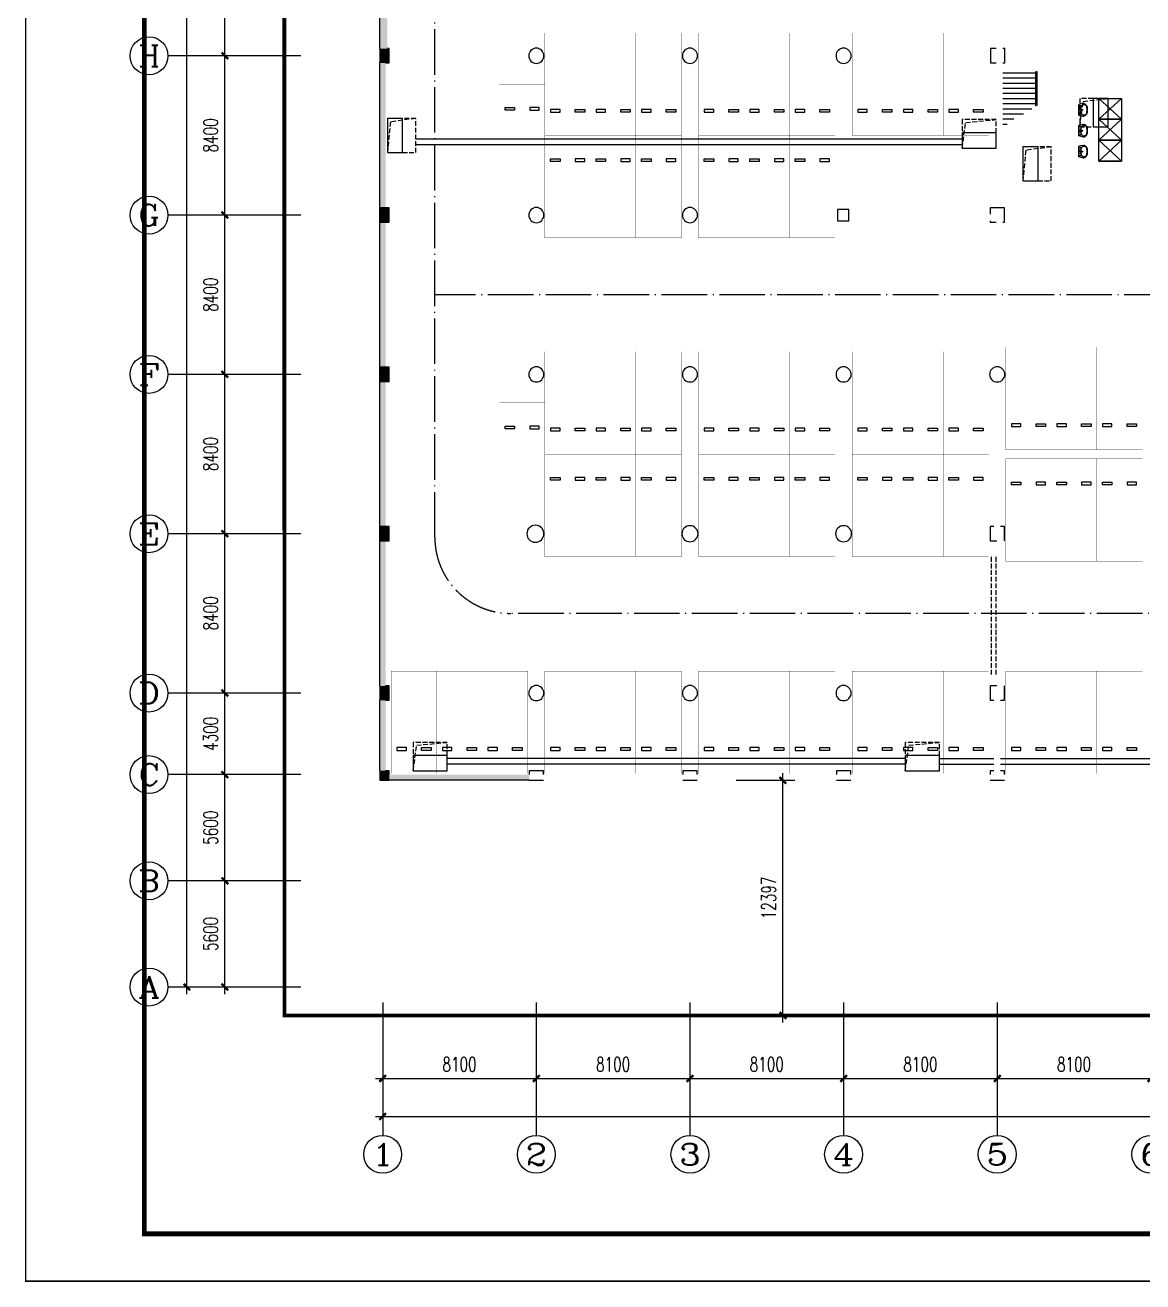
# Model space of a CAD drawing. Extents: x 3835738 to 4446688, y -234172 to 94826.
# Drawn here: x 4074157 to 4133085, y -233516 to -167257 of the extents above; entities that cross this region are included whole.
import ezdxf
from ezdxf.enums import TextEntityAlignment as Align

# ---------------------------------------------------------------- set-up
doc = ezdxf.new("R2010")
doc.units = 0
doc.header["$LTSCALE"] = 1000
doc.header["$MEASUREMENT"] = 0
for name, pattern in [('ACAD_ISO04W100', [30.5, 24, -3, 0.5, -3]), ('ACAD_ISO14W100', [25.5, 12, -3, 0.5, -3, 0.5, -3, 0.5, -3]), ('DASH', [0.35, 0.25, -0.1])]:
    doc.linetypes.add(name, pattern=pattern)
for name, color, linetype in [('AXIS', 3, 'Continuous'), ('AXIS_TEXT', 3, 'Continuous'), ('COLUMN', 8, 'Continuous'), ('ELE_DIM', 3, 'Continuous'), ('LVTRY', 8, 'Continuous'), ('PUB_DIM', 3, 'Continuous'), ('PUB_HATCH', 8, 'Continuous'), ('STAIR', 9, 'Continuous'), ('TK', 7, 'Continuous'), ('WALL', 255, 'Continuous'), ('人防墙', 8, 'Continuous'), ('用地红线', 9, 'Continuous'), ('车位', 8, 'Continuous'), ('车道中心线', 8, 'Continuous'), ('防火卷帘', 9, 'DASH'), ('集水井', 8, 'Continuous')]:
    doc.layers.add(name, color=color, linetype=linetype)
doc.styles.add('_TCH_AXIS', font='COMPLEX', dxfattribs={"bigfont": 'GBCBIG'})
doc.styles.add('COMPLEX', font='COMPLEX')
doc.styles.add('DIM_FONT', font='SIMPLEX', dxfattribs={"width": 0.7, "bigfont": 'GBCBIG'})
doc.dimstyles.new('DIMN250', dxfattribs={"dimscale": 2.5, "dimtxt": 300, "dimasz": 100, "dimexe": 250, "dimexo": 300, "dimgap": 150, "dimtad": 1, "dimdec": 0, "dimzin": 0, "dimdsep": 46, "dimtxsty": 'DIM_FONT', "dimblk": 'ARCHTICK', "dimcen": 0.09, "dimdle": 150, "dimclrt": 7, "dimazin": 2, "dimtfac": 1, "dimtdec": 0, "dimtix": 1, "dimtmove": 2, "dimatfit": 3, "dimldrblk": 'ARCHTICK', "dimfxl": 0, "dimtolj": 1, "dimtzin": 0, "dimarcsym": 0})

# ---------------------------------------------------------------- blocks, each defined once
blk = doc.blocks.new('chewei')
at = {"color": 8, "elevation": 0}
for points in [[(3112289, -494749), (3112434, -494749), (3112434, -495249), (3112289, -495249)], [(3112289, -496549), (3112434, -496549), (3112434, -496049), (3112289, -496049)]]:
    blk.add_lwpolyline(points, close=True, dxfattribs=at)
at = {"layer": '车位', "const_width": 10, "elevation": 0}
blk.add_lwpolyline([(3108261, -495649), (3108261, -494449), (3113661, -494449), (3113661, -496849), (3108261, -496849), (3108261, -495649)], dxfattribs=at)
blk = doc.blocks.new('sdaf')
at = {"layer": 'WALL'}
for p, q in [((2286732, -489371), (2286732, -488171)), ((2286732, -488171), (2287832, -488171)), ((2286732, -489371), (2287832, -488171)), ((2287832, -489371), (2286732, -488171)), ((2287832, -489371), (2287832, -488171)), ((2287832, -488171), (2288932, -488171)), ((2287832, -489371), (2288932, -488171)), ((2288932, -489371), (2287832, -488171)), ((2287832, -489371), (2287832, -488171)), ((2287832, -488171), (2287832, -489371)), ((2288932, -489371), (2288932, -488171)), ((2288932, -488171), (2288932, -489371)), ((2288932, -489371), (2288932, -488171)), ((2288932, -488171), (2290032, -488171)), ((2288932, -489371), (2290032, -488171)), ((2290032, -489371), (2288932, -488171)), ((2290032, -489371), (2290032, -488171)), ((2290032, -488171), (2290032, -489371)), ((2287832, -489371), (2286732, -489371)), ((2288932, -489371), (2287832, -489371)), ((2290032, -489371), (2288932, -489371))]:
    blk.add_line(p, q, dxfattribs=at)
blk = doc.blocks.new('$Sanitary$00000400')
for p, q in [((-280, 0), (280, 0)), ((-280, -10), (-280, 0)), ((280, 0), (280, -10)), ((-326, -200), (-280, -5)), ((-326, -204), (-326, -268)), ((-251, -189), (-251, -186)), ((-248, -183), (-250, -185)), ((326, -204), (280, -5)), ((326, -204), (326, -268))]:
    blk.add_line(p, q)
for centre, radius in [((-210, -75), 24), ((-210, -75), 24), ((-210, -75), 24), ((-90, -65), 10), ((0, -170), 25), ((90, -65), 10), ((210, -75), 24)]:
    blk.add_circle(centre, radius)
at = {"lineweight": 13}
blk.add_circle((0, -170), 15, dxfattribs=at)
for centre, radius, start, end in [((-199, -204), 127, 177.88301, 179.76763), ((-199, -266), 127, 179.76763, 213.73047), ((-104, -203), 241, 213.73047, 238.17791), ((-14, -268), 253, 161.53867, 200.69778), ((-103, -316), 196, 117.1742, 138.62612), ((-250, -186), 1, 131.32236, 180), ((-103, -226), 196, 221.94987, 242.8258), ((-40, -101), 361, 238.17791, 255.47696), ((-41, -437), 333, 102.00464, 117.1742), ((-41, -105), 333, 242.8258, 257.99536), ((1, 61), 528, 255.47696, 269.76763), ((0, -630), 531, 90, 102.00464), ((0, 88), 531, 257.99536, 270), ((1, 61), 528, 269.76763, 284.0583), ((0, -630), 531, 77.99536, 90), ((0, 88), 531, 270, 282.00464), ((41, -437), 333, 62.8258, 77.99536), ((41, -105), 333, 282.00464, 297.1742), ((42, -101), 361, 284.0583, 301.35734), ((103, -316), 196, 40.39006, 62.8258), ((103, -226), 196, 297.1742, 318.14439), ((104, -203), 241, 301.35734, 325.80478), ((14, -268), 253, 339.30222, 18.46133), ((199, -268), 127, 325.80478, 359.76763), ((199, -268), 127, 359.76763, 0.96062)]:
    blk.add_arc(centre, radius, start, end)
blk.add_point((0, -63))
blk = doc.blocks.new('_ArchTick')
at = {"const_width": 0.5}
blk.add_lwpolyline([(-0.7, -0.7), (0.7, 0.7)], dxfattribs=at)
blk = doc.blocks.new('*D127')
at = {"layer": 'PUB_DIM', "color": 0, "lineweight": -2, "transparency": 16777216}
for p, q in [((4114110, -219845), (4114110, -206697)), ((4111640, -207072), (4114735, -207072)), ((4111640, -219470), (4114735, -219470))]:
    blk.add_line(p, q, dxfattribs=at)
at = {"layer": 'PUB_DIM', "color": 0, "lineweight": -2, "transparency": 16777216, "xscale": 250, "yscale": 250, "zscale": 250}
for p, rotation in [((4114110, -207072), 90), ((4114110, -219470), 270)]:
    blk.add_blockref('_ArchTick', p, dxfattribs=dict(at, rotation=rotation))
at = {"layer": 'PUB_DIM', "color": 7, "transparency": 16777216, "insert": (4113360, -213271), "char_height": 750, "attachment_point": 5, "rotation": 90, "style": 'DIM_FONT'}
blk.add_mtext('\\A1;12397', dxfattribs=at)
blk = doc.blocks.new('*D128')
at = {"layer": 'PUB_DIM', "color": 0, "lineweight": -2, "transparency": 16777216}
for p, q in [((4084688, -218347), (4084688, -211997)), ((4088688, -212372), (4084063, -212372)), ((4088688, -217972), (4084063, -217972))]:
    blk.add_line(p, q, dxfattribs=at)
at = {"layer": 'PUB_DIM', "color": 0, "lineweight": -2, "transparency": 16777216, "xscale": 250, "yscale": 250, "zscale": 250}
for p, rotation in [((4084688, -212372), 90), ((4084688, -217972), 270)]:
    blk.add_blockref('_ArchTick', p, dxfattribs=dict(at, rotation=rotation))
at = {"layer": 'PUB_DIM', "color": 7, "transparency": 16777216, "insert": (4083938, -215172), "char_height": 750, "attachment_point": 5, "rotation": 90, "style": 'DIM_FONT'}
blk.add_mtext('\\A1;5600', dxfattribs=at)
blk = doc.blocks.new('*D129')
at = {"layer": 'PUB_DIM', "color": 0, "lineweight": -2, "transparency": 16777216}
for p, q in [((4084688, -212747), (4084688, -206397)), ((4088688, -206772), (4084063, -206772)), ((4088688, -212372), (4084063, -212372))]:
    blk.add_line(p, q, dxfattribs=at)
at = {"layer": 'PUB_DIM', "color": 0, "lineweight": -2, "transparency": 16777216, "xscale": 250, "yscale": 250, "zscale": 250}
for p, rotation in [((4084688, -206772), 90), ((4084688, -212372), 270)]:
    blk.add_blockref('_ArchTick', p, dxfattribs=dict(at, rotation=rotation))
at = {"layer": 'PUB_DIM', "color": 7, "transparency": 16777216, "insert": (4083938, -209572), "char_height": 750, "attachment_point": 5, "rotation": 90, "style": 'DIM_FONT'}
blk.add_mtext('\\A1;5600', dxfattribs=at)
blk = doc.blocks.new('*D130')
at = {"layer": 'PUB_DIM', "color": 0, "lineweight": -2, "transparency": 16777216}
for p, q in [((4088688, -202472), (4084063, -202472)), ((4084688, -207147), (4084688, -202097)), ((4088688, -206772), (4084063, -206772))]:
    blk.add_line(p, q, dxfattribs=at)
at = {"layer": 'PUB_DIM', "color": 0, "lineweight": -2, "transparency": 16777216, "xscale": 250, "yscale": 250, "zscale": 250}
for p, rotation in [((4084688, -202472), 90), ((4084688, -206772), 270)]:
    blk.add_blockref('_ArchTick', p, dxfattribs=dict(at, rotation=rotation))
at = {"layer": 'PUB_DIM', "color": 7, "transparency": 16777216, "insert": (4083938, -204622), "char_height": 750, "attachment_point": 5, "rotation": 90, "style": 'DIM_FONT'}
blk.add_mtext('\\A1;4300', dxfattribs=at)
blk = doc.blocks.new('*D131')
at = {"layer": 'PUB_DIM', "color": 0, "lineweight": -2, "transparency": 16777216}
for p, q in [((4088688, -194072), (4084063, -194072)), ((4084688, -202847), (4084688, -193697)), ((4088688, -202472), (4084063, -202472))]:
    blk.add_line(p, q, dxfattribs=at)
at = {"layer": 'PUB_DIM', "color": 0, "lineweight": -2, "transparency": 16777216, "xscale": 250, "yscale": 250, "zscale": 250}
for p, rotation in [((4084688, -194072), 90), ((4084688, -202472), 270)]:
    blk.add_blockref('_ArchTick', p, dxfattribs=dict(at, rotation=rotation))
at = {"layer": 'PUB_DIM', "color": 7, "transparency": 16777216, "insert": (4083938, -198272), "char_height": 750, "attachment_point": 5, "rotation": 90, "style": 'DIM_FONT'}
blk.add_mtext('\\A1;8400', dxfattribs=at)
blk = doc.blocks.new('*D132')
at = {"layer": 'PUB_DIM', "color": 0, "lineweight": -2, "transparency": 16777216}
for p, q in [((4084688, -194447), (4084688, -185297)), ((4088688, -185672), (4084063, -185672)), ((4088688, -194072), (4084063, -194072))]:
    blk.add_line(p, q, dxfattribs=at)
at = {"layer": 'PUB_DIM', "color": 0, "lineweight": -2, "transparency": 16777216, "xscale": 250, "yscale": 250, "zscale": 250}
for p, rotation in [((4084688, -185672), 90), ((4084688, -194072), 270)]:
    blk.add_blockref('_ArchTick', p, dxfattribs=dict(at, rotation=rotation))
at = {"layer": 'PUB_DIM', "color": 7, "transparency": 16777216, "insert": (4083938, -189872), "char_height": 750, "attachment_point": 5, "rotation": 90, "style": 'DIM_FONT'}
blk.add_mtext('\\A1;8400', dxfattribs=at)
blk = doc.blocks.new('*D133')
at = {"layer": 'PUB_DIM', "color": 0, "lineweight": -2, "transparency": 16777216}
for p, q in [((4084688, -186047), (4084688, -176897)), ((4088688, -177272), (4084063, -177272)), ((4088688, -185672), (4084063, -185672))]:
    blk.add_line(p, q, dxfattribs=at)
at = {"layer": 'PUB_DIM', "color": 0, "lineweight": -2, "transparency": 16777216, "xscale": 250, "yscale": 250, "zscale": 250}
for p, rotation in [((4084688, -177272), 90), ((4084688, -185672), 270)]:
    blk.add_blockref('_ArchTick', p, dxfattribs=dict(at, rotation=rotation))
at = {"layer": 'PUB_DIM', "color": 7, "transparency": 16777216, "insert": (4083938, -181472), "char_height": 750, "attachment_point": 5, "rotation": 90, "style": 'DIM_FONT'}
blk.add_mtext('\\A1;8400', dxfattribs=at)
blk = doc.blocks.new('*D134')
at = {"layer": 'PUB_DIM', "color": 0, "lineweight": -2, "transparency": 16777216}
for p, q in [((4088688, -168872), (4084063, -168872)), ((4084688, -177647), (4084688, -168497)), ((4088688, -177272), (4084063, -177272))]:
    blk.add_line(p, q, dxfattribs=at)
at = {"layer": 'PUB_DIM', "color": 0, "lineweight": -2, "transparency": 16777216, "xscale": 250, "yscale": 250, "zscale": 250}
for p, rotation in [((4084688, -168872), 90), ((4084688, -177272), 270)]:
    blk.add_blockref('_ArchTick', p, dxfattribs=dict(at, rotation=rotation))
at = {"layer": 'PUB_DIM', "color": 7, "transparency": 16777216, "insert": (4083938, -173072), "char_height": 750, "attachment_point": 5, "rotation": 90, "style": 'DIM_FONT'}
blk.add_mtext('\\A1;8400', dxfattribs=at)
blk = doc.blocks.new('*D135')
at = {"layer": 'PUB_DIM', "color": 0, "lineweight": -2, "transparency": 16777216}
for p, q in [((4084688, -169247), (4084688, -160097)), ((4088688, -160472), (4084063, -160472)), ((4088688, -168872), (4084063, -168872))]:
    blk.add_line(p, q, dxfattribs=at)
at = {"layer": 'PUB_DIM', "color": 0, "lineweight": -2, "transparency": 16777216, "xscale": 250, "yscale": 250, "zscale": 250}
for p, rotation in [((4084688, -160472), 90), ((4084688, -168872), 270)]:
    blk.add_blockref('_ArchTick', p, dxfattribs=dict(at, rotation=rotation))
at = {"layer": 'PUB_DIM', "color": 7, "transparency": 16777216, "insert": (4083938, -164672), "char_height": 750, "attachment_point": 5, "rotation": 90, "style": 'DIM_FONT'}
blk.add_mtext('\\A1;8400', dxfattribs=at)
blk = doc.blocks.new('*D155')
at = {"layer": 'PUB_DIM', "color": 0, "lineweight": -2, "transparency": 16777216}
for p, q in [((4082688, -35697), (4082688, -129499)), ((4088688, -36072), (4082063, -36072)), ((4082688, -218347), (4082688, -132899)), ((4088688, -217972), (4082063, -217972))]:
    blk.add_line(p, q, dxfattribs=at)
at = {"layer": 'PUB_DIM', "color": 0, "lineweight": -2, "transparency": 16777216, "xscale": 250, "yscale": 250, "zscale": 250}
for p, rotation in [((4082688, -36072), 90), ((4082688, -217972), 270)]:
    blk.add_blockref('_ArchTick', p, dxfattribs=dict(at, rotation=rotation))
at = {"layer": 'PUB_DIM', "color": 7, "transparency": 16777216, "insert": (4082000, -131199), "char_height": 750, "attachment_point": 5, "rotation": 90, "style": 'DIM_FONT'}
blk.add_mtext('\\A1;181900', dxfattribs=at)
blk = doc.blocks.new('*D156')
at = {"layer": 'PUB_DIM', "color": 0, "lineweight": -2, "transparency": 16777216}
for p, q in [((4093008, -218793), (4093008, -223418)), ((4101108, -218793), (4101108, -223418)), ((4092633, -222793), (4101483, -222793))]:
    blk.add_line(p, q, dxfattribs=at)
at = {"layer": 'PUB_DIM', "color": 0, "lineweight": -2, "transparency": 16777216, "xscale": 250, "yscale": 250, "zscale": 250, "rotation": 180}
blk.add_blockref('_ArchTick', (4093008, -222793), dxfattribs=at)
at = {"layer": 'PUB_DIM', "color": 0, "lineweight": -2, "transparency": 16777216, "xscale": 250, "yscale": 250, "zscale": 250}
blk.add_blockref('_ArchTick', (4101108, -222793), dxfattribs=at)
at = {"layer": 'PUB_DIM', "color": 7, "transparency": 16777216, "insert": (4097058, -222043), "char_height": 750, "attachment_point": 5, "style": 'DIM_FONT'}
blk.add_mtext('\\A1;8100', dxfattribs=at)
blk = doc.blocks.new('*D157')
at = {"layer": 'PUB_DIM', "color": 0, "lineweight": -2, "transparency": 16777216}
for p, q in [((4101108, -218793), (4101108, -223418)), ((4109208, -218793), (4109208, -223418)), ((4100733, -222793), (4109583, -222793))]:
    blk.add_line(p, q, dxfattribs=at)
at = {"layer": 'PUB_DIM', "color": 0, "lineweight": -2, "transparency": 16777216, "xscale": 250, "yscale": 250, "zscale": 250, "rotation": 180}
blk.add_blockref('_ArchTick', (4101108, -222793), dxfattribs=at)
at = {"layer": 'PUB_DIM', "color": 0, "lineweight": -2, "transparency": 16777216, "xscale": 250, "yscale": 250, "zscale": 250}
blk.add_blockref('_ArchTick', (4109208, -222793), dxfattribs=at)
at = {"layer": 'PUB_DIM', "color": 7, "transparency": 16777216, "insert": (4105158, -222043), "char_height": 750, "attachment_point": 5, "style": 'DIM_FONT'}
blk.add_mtext('\\A1;8100', dxfattribs=at)
blk = doc.blocks.new('*D158')
at = {"layer": 'PUB_DIM', "color": 0, "lineweight": -2, "transparency": 16777216}
for p, q in [((4109208, -218793), (4109208, -223418)), ((4117308, -218793), (4117308, -223418)), ((4108833, -222793), (4117683, -222793))]:
    blk.add_line(p, q, dxfattribs=at)
at = {"layer": 'PUB_DIM', "color": 0, "lineweight": -2, "transparency": 16777216, "xscale": 250, "yscale": 250, "zscale": 250, "rotation": 180}
blk.add_blockref('_ArchTick', (4109208, -222793), dxfattribs=at)
at = {"layer": 'PUB_DIM', "color": 0, "lineweight": -2, "transparency": 16777216, "xscale": 250, "yscale": 250, "zscale": 250}
blk.add_blockref('_ArchTick', (4117308, -222793), dxfattribs=at)
at = {"layer": 'PUB_DIM', "color": 7, "transparency": 16777216, "insert": (4113258, -222043), "char_height": 750, "attachment_point": 5, "style": 'DIM_FONT'}
blk.add_mtext('\\A1;8100', dxfattribs=at)
blk = doc.blocks.new('*D159')
at = {"layer": 'PUB_DIM', "color": 0, "lineweight": -2, "transparency": 16777216}
for p, q in [((4117308, -218793), (4117308, -223418)), ((4125408, -218793), (4125408, -223418)), ((4116933, -222793), (4125783, -222793))]:
    blk.add_line(p, q, dxfattribs=at)
at = {"layer": 'PUB_DIM', "color": 0, "lineweight": -2, "transparency": 16777216, "xscale": 250, "yscale": 250, "zscale": 250, "rotation": 180}
blk.add_blockref('_ArchTick', (4117308, -222793), dxfattribs=at)
at = {"layer": 'PUB_DIM', "color": 0, "lineweight": -2, "transparency": 16777216, "xscale": 250, "yscale": 250, "zscale": 250}
blk.add_blockref('_ArchTick', (4125408, -222793), dxfattribs=at)
at = {"layer": 'PUB_DIM', "color": 7, "transparency": 16777216, "insert": (4121358, -222043), "char_height": 750, "attachment_point": 5, "style": 'DIM_FONT'}
blk.add_mtext('\\A1;8100', dxfattribs=at)
blk = doc.blocks.new('*D160')
at = {"layer": 'PUB_DIM', "color": 0, "lineweight": -2, "transparency": 16777216}
for p, q in [((4125408, -218793), (4125408, -223418)), ((4133508, -218793), (4133508, -223418)), ((4125033, -222793), (4133883, -222793))]:
    blk.add_line(p, q, dxfattribs=at)
at = {"layer": 'PUB_DIM', "color": 0, "lineweight": -2, "transparency": 16777216, "xscale": 250, "yscale": 250, "zscale": 250, "rotation": 180}
blk.add_blockref('_ArchTick', (4125408, -222793), dxfattribs=at)
at = {"layer": 'PUB_DIM', "color": 0, "lineweight": -2, "transparency": 16777216, "xscale": 250, "yscale": 250, "zscale": 250}
blk.add_blockref('_ArchTick', (4133508, -222793), dxfattribs=at)
at = {"layer": 'PUB_DIM', "color": 7, "transparency": 16777216, "insert": (4129458, -222043), "char_height": 750, "attachment_point": 5, "style": 'DIM_FONT'}
blk.add_mtext('\\A1;8100', dxfattribs=at)
blk = doc.blocks.new('*D100')
at = {"layer": 'PUB_DIM', "color": 0, "lineweight": -2, "transparency": 16777216}
for p, q in [((4093008, -218793), (4093008, -225418)), ((4408908, -218793), (4408908, -225418)), ((4092633, -224793), (4246451, -224793)), ((4409283, -224793), (4249951, -224793))]:
    blk.add_line(p, q, dxfattribs=at)
at = {"layer": 'PUB_DIM', "color": 0, "lineweight": -2, "transparency": 16777216, "xscale": 250, "yscale": 250, "zscale": 250, "rotation": 180}
blk.add_blockref('_ArchTick', (4093008, -224793), dxfattribs=at)
at = {"layer": 'PUB_DIM', "color": 0, "lineweight": -2, "transparency": 16777216, "xscale": 250, "yscale": 250, "zscale": 250}
blk.add_blockref('_ArchTick', (4408908, -224793), dxfattribs=at)
at = {"layer": 'PUB_DIM', "color": 7, "transparency": 16777216, "insert": (4248201, -224106), "char_height": 750, "attachment_point": 5, "style": 'DIM_FONT'}
blk.add_mtext('\\A1;315900', dxfattribs=at)
blk = doc.blocks.new('_AXISO')
blk.add_circle((0, 0), 0.5)
at = {"layer": 'AXIS_TEXT', "style": 'COMPLEX', "width": 1.041667}
blk.add_attdef('A', text='', height=0.56, dxfattribs=at).set_placement((-0.25, -0.28), (0.25, -0.28), align=Align.FIT)
blk = doc.blocks.new('A$C19C30915')
blk.add_lwpolyline([(625, 210875), (372125, 210875), (372125, 625), (625, 625)], close=True)
at = {"layer": 'TK', "ltscale": 0.6}
for points, const_width in [([(625, 210875), (372125, 210875), (372125, 625), (625, 625)], 62.5), ([(6875, 208375), (369625, 208375), (369625, 3125), (6875, 3125)], 250)]:
    blk.add_lwpolyline(points, close=True, dxfattribs=dict(at, const_width=const_width))

msp = doc.modelspace()

# ---------------------------------------------------------------- hatches: boundary and pattern name
at = {"layer": 'PUB_HATCH'}
for points in [[(4092857.8, -168497), (4093257.8, -168497), (4093257.8, -163622), (4092991.2, -163622), (4092857.8, -163772)], [(4092857.7, -169247), (4093357.8, -169247), (4093357.8, -168497), (4092857.7, -168497)], [(4093157.8, -169247), (4092857.8, -169247), (4092857.8, -202097), (4093157.8, -202097)], [(4092857.7, -177647), (4093357.8, -177647), (4093357.8, -176897), (4092857.7, -176897)], [(4092857.7, -186047), (4093357.8, -186047), (4093357.8, -185297), (4092857.7, -185297)], [(4092857.7, -194447), (4093357.8, -194447), (4093357.8, -193697), (4092857.7, -193697)], [(4092857.7, -202847), (4093357.8, -202847), (4093357.8, -202097), (4092857.7, -202097)], [(4093157.8, -202847), (4092857.8, -202847), (4092857.8, -206572), (4093157.8, -206572)], [(4092857.7, -207072), (4093357.8, -207072), (4093357.8, -206572), (4092857.7, -206572)], [(4093357.8, -206772), (4093357.8, -207072), (4100732.8, -207072), (4100732.8, -206772)]]:
    msp.add_hatch(color=256, dxfattribs=at).paths.add_polyline_path(points)

# ---------------------------------------------------------------- linework, layer by layer
at = {"layer": 'AXIS'}
for p, q in [((4088687.5, -168872), (4081687.8, -168872)), ((4088687.5, -177272), (4081687.8, -177272)), ((4088687.5, -185672), (4081687.8, -185672)), ((4088687.5, -194072), (4081687.8, -194072)), ((4088687.5, -202472), (4081687.8, -202472)), ((4088687.5, -206772), (4081687.8, -206772)), ((4088687.5, -212372), (4081687.8, -212372)), ((4088687.5, -217972), (4081687.8, -217972)), ((4093007.8, -218793), (4093007.8, -225793.4)), ((4101107.8, -218793), (4101107.8, -225793.4)), ((4109207.8, -218793), (4109207.8, -225793.4)), ((4117307.8, -218793), (4117307.8, -225793.4)), ((4125407.8, -218793), (4125407.8, -225793.4))]:
    msp.add_line(p, q, dxfattribs=at)
at = {"layer": 'COLUMN'}
for p, q in [((4092857.8, -168497), (4092857.7, -168497)), ((4092857.7, -168497), (4092857.7, -169247)), ((4093357.8, -168497), (4093257.8, -168497)), ((4093357.8, -169247), (4093357.8, -168497)), ((4125357.8, -168497), (4125057.8, -168497)), ((4125057.8, -168497), (4125057.8, -169247)), ((4125807.8, -168497), (4125707.8, -168497)), ((4125807.8, -169247), (4125807.8, -168497)), ((4092857.7, -169247), (4092857.8, -169247)), ((4093157.8, -169247), (4093357.8, -169247)), ((4125057.8, -169247), (4125357.8, -169247)), ((4125707.8, -169247), (4125807.8, -169247)), ((4093357.8, -176897), (4092857.7, -176897)), ((4092857.7, -176897), (4092857.7, -177647)), ((4093357.8, -177647), (4093357.8, -176897)), ((4125782.8, -176897), (4125032.8, -176897)), ((4125032.8, -176897), (4125032.8, -177222)), ((4125782.8, -177647), (4125782.8, -176897)), ((4117582.8, -176972), (4116982.8, -176972)), ((4116982.8, -176972), (4116982.8, -177572)), ((4116982.8, -177572), (4117582.8, -177572)), ((4117582.8, -177572), (4117582.8, -176972)), ((4125032.8, -177572), (4125032.8, -177647)), ((4092857.7, -177647), (4093357.8, -177647)), ((4125032.8, -177647), (4125357.8, -177647)), ((4125707.8, -177647), (4125782.8, -177647)), ((4093357.8, -185297), (4092857.7, -185297)), ((4092857.7, -185297), (4092857.7, -186047)), ((4093357.8, -186047), (4093357.8, -185297)), ((4092857.7, -186047), (4093357.8, -186047)), ((4093357.8, -193697), (4092857.7, -193697)), ((4092857.7, -193697), (4092857.7, -194447)), ((4093357.8, -194447), (4093357.8, -193697)), ((4125232.8, -193697), (4125032.8, -193697)), ((4125032.8, -193697), (4125032.8, -194447)), ((4125782.8, -193697), (4125582.8, -193697)), ((4125782.8, -194447), (4125782.8, -193697)), ((4092857.7, -194447), (4093357.8, -194447)), ((4125032.8, -194447), (4125382.8, -194447)), ((4092857.8, -202097), (4092857.7, -202097)), ((4092857.7, -202097), (4092857.7, -202847)), ((4093357.8, -202097), (4093157.8, -202097)), ((4093357.8, -202847), (4093357.8, -202097)), ((4125382.8, -202097), (4125032.8, -202097)), ((4125032.8, -202097), (4125032.8, -202847)), ((4125782.8, -202771.3), (4125782.8, -202097)), ((4092857.7, -202847), (4092857.8, -202847)), ((4093157.8, -202847), (4093357.8, -202847)), ((4125032.8, -202847), (4125232.8, -202847)), ((4125582.8, -202847), (4125782.8, -202847)), ((4125782.8, -202847), (4125782.8, -202771.3)), ((4092857.8, -206572), (4092857.7, -206572)), ((4092857.7, -206572), (4092857.7, -207072)), ((4093357.8, -206572), (4093157.8, -206572)), ((4093357.8, -206772), (4093357.8, -206572)), ((4101482.8, -206572), (4100732.8, -206572)), ((4100732.8, -206572), (4100732.8, -206772)), ((4101482.8, -206772), (4101482.8, -206572)), ((4109582.8, -206572), (4108832.8, -206572)), ((4108832.8, -206572), (4108832.8, -206772)), ((4109582.8, -206772), (4109582.8, -206572)), ((4117682.8, -206572), (4116932.8, -206572)), ((4116932.8, -206572), (4116932.8, -206772)), ((4117682.8, -206772), (4117682.8, -206572)), ((4125232.8, -206572), (4125032.8, -206572)), ((4125032.8, -206572), (4125032.8, -206772)), ((4125782.8, -206572), (4125582.8, -206572)), ((4125782.8, -206772), (4125782.8, -206572)), ((4092857.7, -207072), (4093357.8, -207072)), ((4100732.8, -207072), (4101482.8, -207072)), ((4108832.8, -207072), (4109582.8, -207072)), ((4116932.8, -207072), (4117682.8, -207072)), ((4125032.8, -207072), (4125782.8, -207072))]:
    msp.add_line(p, q, dxfattribs=at)
for centre, radius, start, end in [((4101107.8, -168872), 400, 0, 180), ((4101107.8, -168872), 400, 180, 0), ((4109207.8, -168872), 400, 0, 180), ((4109207.8, -168872), 400, 180, 0), ((4117307.8, -168872), 400, 0, 180), ((4117307.8, -168872), 400, 180, 0), ((4101107.8, -177272), 400, 0, 180), ((4109207.8, -177272), 400, 0, 180), ((4101107.8, -177272), 400, 180, 0), ((4109207.8, -177272), 400, 180, 0), ((4101107.8, -185672), 400, 0, 180), ((4109207.8, -185672), 400, 0, 180), ((4117307.8, -185672), 400, 0, 180), ((4125407.8, -185672), 400, 0, 180), ((4101107.8, -185672), 400, 180, 0), ((4109207.8, -185672), 400, 180, 0), ((4117307.8, -185672), 400, 180, 0), ((4125407.8, -185672), 400, 180, 0), ((4101057.9, -194074.1), 450, 0, 180), ((4101057.9, -194074.1), 450, 180, 0), ((4109207.8, -194072), 425, 0, 180), ((4109207.8, -194072), 425, 180, 0), ((4117307.8, -194072), 425, 0, 180), ((4117307.8, -194072), 425, 180, 0), ((4101107.8, -202472), 400, 0, 180), ((4109207.8, -202472), 400, 0, 180), ((4117307.8, -202472), 400, 0, 180), ((4101107.8, -202472), 400, 180, 0), ((4109207.8, -202472), 400, 180, 0), ((4117307.8, -202472), 400, 180, 0)]:
    msp.add_arc(centre, radius, start, end, dxfattribs=at)
at = {"layer": 'STAIR'}
for p, q in [((4125707.8, -169772), (4127447.8, -169772)), ((4125707.8, -170042), (4127447.8, -170042)), ((4127447.8, -171531.9), (4127447.8, -169722)), ((4127507.8, -169722), (4127447.8, -169722)), ((4127507.8, -171494.8), (4127507.8, -169722)), ((4127507.8, -171494.8), (4127507.8, -169772)), ((4125707.8, -170312), (4127447.8, -170312)), ((4125707.8, -170582), (4127447.8, -170582)), ((4125707.8, -170852), (4127447.8, -170852)), ((4125707.8, -171122), (4127447.8, -171122)), ((4125707.8, -171392), (4127447.8, -171392)), ((4125707.8, -171662), (4127237.2, -171662)), ((4125707.8, -171932), (4126800.4, -171932)), ((4125707.8, -172202), (4126280.9, -172202)), ((4125707.8, -172472), (4125926.8, -172472))]:
    msp.add_line(p, q, dxfattribs=at)
at = {"layer": 'WALL'}
for p, q in [((4092857.8, -168497), (4092857.8, -163772)), ((4092857.8, -202097), (4092857.8, -169247)), ((4092857.8, -206572), (4092857.8, -202847)), ((4100732.8, -207072), (4093357.8, -207072))]:
    msp.add_line(p, q, dxfattribs=at)
at = {"layer": '用地红线', "linetype": 'ACAD_ISO14W100', "ltscale": 0.5, "const_width": 200}
msp.add_lwpolyline([(4414096.8, -219469.5), (4414077.9, -174584.8), (4414104.6, -52999.8, 0.4352131), (4394176.3, -31657.6), (4389175.6, -31775.3), (4389175.5, -32694.5), (4374089, -32692), (4374270.5, -35679.2), (4119740.5, -35679.5), (4119734.4, -32648), (4105541.7, -32645.9), (4105538.8, -31777.5), (4102911.2, -31783, 0.3915267), (4087812.1, -45454.8), (4087828.1, -219469.5), (4087828.1, -219469.5), (4414096.8, -219469.5)], format="xyb", dxfattribs=at)
at = {"layer": '车道中心线', "linetype": 'ACAD_ISO04W100', "ltscale": 0.1}
for p, q in [((4095757.8, -194272), (4095757.8, -135072)), ((4405957.8, -181472), (4095757.8, -181472)), ((4157457.8, -198272), (4099757.8, -198272))]:
    msp.add_line(p, q, dxfattribs=at)
msp.add_arc((4099757.8, -194272), 4000, 180, 270, dxfattribs=at)
at = {"layer": '防火卷帘'}
for p, q in [((4125102.8, -201497.3), (4125102.8, -195197.2)), ((4125342.8, -201497.3), (4125342.8, -195197.2))]:
    msp.add_line(p, q, dxfattribs=at)
at = {"layer": '集水井', "linetype": 'DASH'}
for p, q in [((4129757.8, -172626.1), (4129943.7, -171279.4)), ((4129943.7, -171279.4), (4131257.8, -171126.1)), ((4094757.8, -172171.9), (4093411.2, -172357.8)), ((4123743.5, -172393), (4125357.8, -172239.7)), ((4093411.2, -172357.8), (4093257.8, -173972.2)), ((4123557.6, -173739.7), (4123743.5, -172393)), ((4126911.1, -173858), (4126757.8, -175472.3)), ((4128257.8, -173672), (4126911.1, -173858)), ((4094613.2, -206572), (4094799.2, -205225.4)), ((4094799.2, -205225.4), (4096413.5, -205072)), ((4120557.4, -206572), (4120743.4, -205225.4)), ((4120743.4, -205225.4), (4122357.7, -205072))]:
    msp.add_line(p, q, dxfattribs=at)
at = {"layer": '集水井'}
for p, q in [((4123557.6, -173272), (4094757.8, -173272)), ((4123557.6, -173572), (4094757.8, -173572)), ((4120557.4, -205922), (4096413.5, -205922)), ((4122357.7, -205922), (4125232.8, -205922)), ((4125582.8, -205922), (4137095.2, -205922)), ((4120557.4, -206222), (4096413.5, -206222)), ((4122357.7, -206222), (4125232.8, -206222)), ((4125582.8, -206222), (4137095.2, -206222))]:
    msp.add_line(p, q, dxfattribs=at)
at = {"layer": '集水井', "linetype": 'DASH'}
for points in [[(4130457.8, -171122), (4129757.8, -171122), (4129757.8, -172622), (4130457.8, -172622), (4130457.8, -172622)], [(4094057.8, -173972.2), (4094757.8, -173972.2), (4094757.8, -172171.9), (4094057.8, -172171.9), (4094057.8, -172171.9)], [(4125357.8, -172939.7), (4125357.8, -172239.7), (4123557.6, -172239.7), (4123557.6, -172939.7), (4123557.6, -172939.7)], [(4127557.8, -175472.3), (4128257.8, -175472.3), (4128257.8, -173672), (4127557.8, -173672), (4127557.8, -173672)], [(4096413.5, -205772), (4096413.5, -205072), (4094613.2, -205072), (4094613.2, -205772), (4094613.2, -205772)], [(4122357.7, -205772), (4122357.7, -205072), (4120557.4, -205072), (4120557.4, -205772), (4120557.4, -205772)]]:
    msp.add_lwpolyline(points, dxfattribs=at)
at = {"layer": '集水井'}
for points in [[(4131257.8, -172622), (4131257.8, -171122), (4130457.8, -171122), (4130457.8, -172622)], [(4093257.8, -172171.9), (4093257.8, -173972.2), (4094057.8, -173972.2), (4094057.8, -172171.9)], [(4123557.6, -173739.7), (4125357.8, -173739.7), (4125357.8, -172939.7), (4123557.6, -172939.7)], [(4126757.8, -173672), (4126757.8, -175472.3), (4127557.8, -175472.3), (4127557.8, -173672)], [(4094613.2, -206572), (4096413.5, -206572), (4096413.5, -205772), (4094613.2, -205772)], [(4120557.4, -206572), (4122357.7, -206572), (4122357.7, -205772), (4120557.4, -205772)]]:
    msp.add_lwpolyline(points, close=True, dxfattribs=at)

# ---------------------------------------------------------------- block references
at = {"layer": 'AXIS'}
ref = msp.add_blockref('_AXISO', (4080687.8, -168872), dxfattribs=dict(at, xscale=2000, yscale=2000, zscale=2000))
ref.add_attrib('A', 'H', dxfattribs={"layer": 'AXIS_TEXT', "height": 1131.4, "style": '_TCH_AXIS', "width": 1.05}).set_placement((4080122.1, -169437.7), (4081253.5, -169437.7), align=Align.FIT)
ref = msp.add_blockref('_AXISO', (4080687.8, -177272), dxfattribs=dict(at, xscale=2000, yscale=2000, zscale=2000))
ref.add_attrib('A', 'G', dxfattribs={"layer": 'AXIS_TEXT', "height": 1131.4, "style": '_TCH_AXIS', "width": 1.166667}).set_placement((4080122.1, -177837.7), (4081253.5, -177837.7), align=Align.FIT)
ref = msp.add_blockref('_AXISO', (4080687.8, -185672), dxfattribs=dict(at, xscale=2000, yscale=2000, zscale=2000))
ref.add_attrib('A', 'F', dxfattribs={"layer": 'AXIS_TEXT', "height": 1131.4, "style": '_TCH_AXIS', "width": 1.3125}).set_placement((4080122.1, -186237.7), (4081253.5, -186237.7), align=Align.FIT)
ref = msp.add_blockref('_AXISO', (4080687.8, -194072), dxfattribs=dict(at, xscale=2000, yscale=2000, zscale=2000))
ref.add_attrib('A', 'E', dxfattribs={"layer": 'AXIS_TEXT', "height": 1131.4, "style": '_TCH_AXIS', "width": 1.3125}).set_placement((4080122.1, -194637.7), (4081253.5, -194637.7), align=Align.FIT)
ref = msp.add_blockref('_AXISO', (4080687.8, -202472), dxfattribs=dict(at, xscale=2000, yscale=2000, zscale=2000))
ref.add_attrib('A', 'D', dxfattribs={"layer": 'AXIS_TEXT', "height": 1131.4, "style": '_TCH_AXIS', "width": 1.235294}).set_placement((4080122.1, -203037.7), (4081253.5, -203037.7), align=Align.FIT)
ref = msp.add_blockref('_AXISO', (4080687.8, -206772), dxfattribs=dict(at, xscale=2000, yscale=2000, zscale=2000))
ref.add_attrib('A', 'C', dxfattribs={"layer": 'AXIS_TEXT', "height": 1131.4, "style": '_TCH_AXIS', "width": 1.4}).set_placement((4080122.1, -207337.7), (4081253.5, -207337.7), align=Align.FIT)
ref = msp.add_blockref('_AXISO', (4080687.8, -212372), dxfattribs=dict(at, xscale=2000, yscale=2000, zscale=2000))
ref.add_attrib('A', 'B', dxfattribs={"layer": 'AXIS_TEXT', "height": 1131.4, "style": '_TCH_AXIS', "width": 1.235294}).set_placement((4080122.1, -212937.7), (4081253.5, -212937.7), align=Align.FIT)
ref = msp.add_blockref('_AXISO', (4080687.8, -217972), dxfattribs=dict(at, xscale=2000, yscale=2000, zscale=2000))
ref.add_attrib('A', 'A', dxfattribs={"layer": 'AXIS_TEXT', "height": 1131.4, "style": '_TCH_AXIS', "width": 1.166667}).set_placement((4080122.1, -218537.7), (4081253.5, -218537.7), align=Align.FIT)
ref = msp.add_blockref('_AXISO', (4093007.8, -226793.4), dxfattribs=dict(at, xscale=2000, yscale=2000, zscale=2000))
ref.add_attrib('A', '1', dxfattribs={"layer": 'AXIS_TEXT', "height": 1131.4, "style": '_TCH_AXIS', "width": 2.333333}).set_placement((4092442.1, -227359.1), (4093573.5, -227359.1), align=Align.FIT)
ref = msp.add_blockref('_AXISO', (4101107.8, -226793.4), dxfattribs=dict(at, xscale=2000, yscale=2000, zscale=2000))
ref.add_attrib('A', '2', dxfattribs={"layer": 'AXIS_TEXT', "height": 1131.4, "style": '_TCH_AXIS', "width": 1.5}).set_placement((4100542.1, -227359.1), (4101673.5, -227359.1), align=Align.FIT)
ref = msp.add_blockref('_AXISO', (4109207.8, -226793.4), dxfattribs=dict(at, xscale=2000, yscale=2000, zscale=2000))
ref.add_attrib('A', '3', dxfattribs={"layer": 'AXIS_TEXT', "height": 1131.4, "style": '_TCH_AXIS', "width": 1.5}).set_placement((4108642.1, -227359.1), (4109773.5, -227359.1), align=Align.FIT)
ref = msp.add_blockref('_AXISO', (4117307.8, -226793.4), dxfattribs=dict(at, xscale=2000, yscale=2000, zscale=2000))
ref.add_attrib('A', '4', dxfattribs={"layer": 'AXIS_TEXT', "height": 1131.4, "style": '_TCH_AXIS', "width": 1.3125}).set_placement((4116742.1, -227359.1), (4117873.5, -227359.1), align=Align.FIT)
ref = msp.add_blockref('_AXISO', (4125407.8, -226793.4), dxfattribs=dict(at, xscale=2000, yscale=2000, zscale=2000))
ref.add_attrib('A', '5', dxfattribs={"layer": 'AXIS_TEXT', "height": 1131.4, "style": '_TCH_AXIS', "width": 1.5}).set_placement((4124842.1, -227359.1), (4125973.5, -227359.1), align=Align.FIT)
ref = msp.add_blockref('_AXISO', (4133507.8, -226793.4), dxfattribs=dict(at, xscale=2000, yscale=2000, zscale=2000))
ref.add_attrib('A', '6', dxfattribs={"layer": 'AXIS_TEXT', "height": 1131.4, "style": '_TCH_AXIS', "width": 1.5}).set_placement((4132942.1, -227359.1), (4134073.5, -227359.1), align=Align.FIT)
at = {"layer": 'ELE_DIM'}
msp.add_blockref('A$C19C30915', (4073563.4, -234109.7), dxfattribs=at)
at = {"layer": 'LVTRY', "color": 3, "rotation": 90}
for p in [(4129707.8, -171722), (4129707.8, -172822), (4129707.8, -173922)]:
    msp.add_blockref('$Sanitary$00000400', p, dxfattribs=at)
at = {"layer": '人防墙', "rotation": 270}
msp.add_blockref('sdaf', (4620132.3, 2115610), dxfattribs=at)
at = {"layer": '车位'}
for p, rotation in [((4598406.9, 2940589.1, 0), 270), ((4600806.9, 2940589.1, 0), 270), ((4603206.9, 2940589.1, 0), 270), ((4606506.9, 2940589.1, 0), 270), ((4608906.9, 2940589.1, 0), 270), ((4611306.9, 2940589.1, 0), 270), ((4614606.9, 2940589.1, 0), 270), ((4617006.9, 2940589.1, 0), 270), ((4619406.9, 2940589.1, 0), 270), ((3604708.8, -3284033.2, 0), 90), ((3607108.8, -3286733.2, 0), 90), ((3609508.8, -3286733.2, 0), 90), ((3611908.8, -3286733.2, 0), 90), ((3615208.8, -3286733.2, 0), 90), ((3617608.8, -3286733.2, 0), 90), ((3620008.8, -3286733.2, 0), 90), ((4598406.9, 2923789.1, 0), 270), ((4600806.9, 2923789.1, 0), 270), ((4603206.9, 2923789.1, 0), 270), ((4606506.9, 2923789.1, 0), 270), ((4608906.9, 2923789.1, 0), 270), ((4611306.9, 2923789.1, 0), 270), ((4614606.9, 2923789.1, 0), 270), ((4617006.9, 2923789.1, 0), 270), ((4619406.9, 2923789.1, 0), 270), ((4622706.9, 2924014.2, 0), 270), ((4625106.9, 2924014.2, 0), 270), ((4627506.9, 2924014.2, 0), 270), ((3604708.8, -3300833.2, 0), 90), ((3607108.8, -3303533.2, 0), 90), ((3609508.8, -3303533.2, 0), 90), ((3611908.8, -3303533.2, 0), 90), ((3615208.8, -3303533.2, 0), 90), ((3617608.8, -3303533.2, 0), 90), ((3620008.8, -3303533.2, 0), 90), ((3623308.8, -3303533.2, 0), 90), ((3625708.8, -3303533.2, 0), 90), ((3628108.8, -3303533.2, 0), 90), ((3631408.8, -3303783.1, 0), 90), ((3633808.8, -3303783.1, 0), 90), ((3636208.8, -3303783.1, 0), 90), ((4590306.9, 2906939.1, 0), 270), ((4592706.9, 2906939.1, 0), 270), ((4595106.9, 2906939.1, 0), 270), ((4598406.9, 2906939.1, 0), 270), ((4600806.9, 2906939.1, 0), 270), ((4603206.9, 2906939.1, 0), 270), ((4606506.9, 2906939.1, 0), 270), ((4608906.9, 2906939.1, 0), 270), ((4611306.9, 2906939.1, 0), 270), ((4614606.9, 2906939.1, 0), 270), ((4617006.9, 2906939.1, 0), 270), ((4619406.9, 2906939.1, 0), 270), ((4622706.9, 2906939.1, 0), 270), ((4625106.9, 2906939.1, 0), 270), ((4627506.9, 2906939.1, 0), 270)]:
    msp.add_blockref('chewei', p, dxfattribs=dict(at, rotation=rotation))

# ---------------------------------------------------------------- dimensions: what is measured, and where the dimension line sits
at = {"layer": 'PUB_DIM'}
for base, p1, p2, angle, picture, middle in [((4082687.8, -36072.3), (4089437.5, -217972), (4089437.5, -36072.3), 90, '*D155', (4082000.3, -131198.8)), ((4408907.8, -224793.4), (4093007.8, -218043), (4408907.8, -218043), 0, '*D100', (4248201.5, -224105.9))]:
    dim = msp.add_linear_dim(base=base, p1=p1, p2=p2, angle=angle, dimstyle='DIMN250', dxfattribs=at)
    dim.commit()
    dim.dimension.update_dxf_attribs({"geometry": picture, "text_midpoint": middle, "dimtype": 129})
for p1, p2, distance, picture, middle in [((4089437.5, -168872), (4089437.5, -160472), 4750, '*D135', (4083937.5, -164672)), ((4089437.5, -177272), (4089437.5, -168872), 4750, '*D134', (4083937.5, -173072)), ((4089437.5, -185672), (4089437.5, -177272), 4750, '*D133', (4083937.5, -181472)), ((4089437.5, -194072), (4089437.5, -185672), 4750, '*D132', (4083937.5, -189872)), ((4089437.5, -202472), (4089437.5, -194072), 4750, '*D131', (4083937.5, -198272)), ((4089437.5, -206772), (4089437.5, -202472), 4750, '*D130', (4083937.5, -204622)), ((4089437.5, -212372), (4089437.5, -206772), 4750, '*D129', (4083937.5, -209572)), ((4110889.825, -219469.505), (4110889.825, -207072.0301), -3220.5036, '*D127', (4113360.3286, -213270.7676)), ((4089437.5, -217972), (4089437.5, -212372), 4750, '*D128', (4083937.5, -215172)), ((4093007.8, -218043), (4101107.8, -218043), -4750.3, '*D156', (4097057.8, -222043.4)), ((4101107.8, -218043), (4109207.8, -218043), -4750.3, '*D157', (4105157.8, -222043.4)), ((4109207.8, -218043), (4117307.8, -218043), -4750.3, '*D158', (4113257.8, -222043.4)), ((4117307.8, -218043), (4125407.8, -218043), -4750.3, '*D159', (4121357.8, -222043.4)), ((4125407.8, -218043), (4133507.8, -218043), -4750.3, '*D160', (4129457.8, -222043.4))]:
    dim = msp.add_aligned_dim(p1=p1, p2=p2, distance=distance, dimstyle='DIMN250', dxfattribs=at)
    dim.commit()
    dim.dimension.update_dxf_attribs({"geometry": picture, "text_midpoint": middle})

doc.saveas('drawing.dxf')
